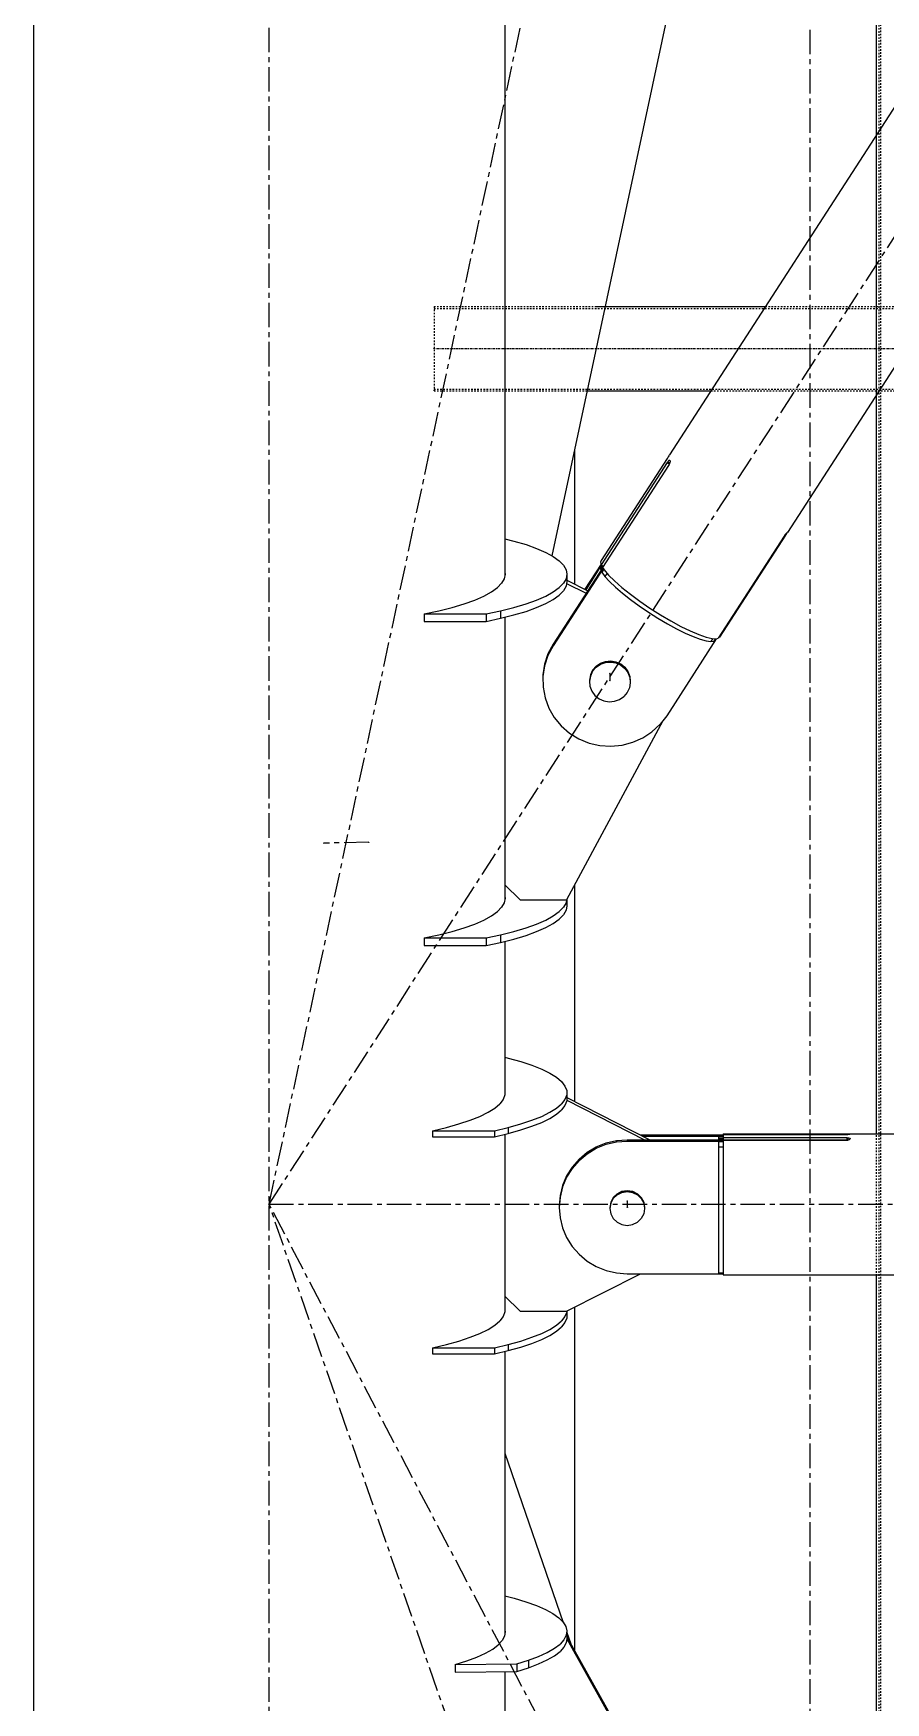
# Model space of a CAD drawing. Header units: millimetres. Extents: x 5143 to 30813, y 232 to 21408.
# Drawn here: x 22824 to 23099, y 2459 to 2999 of the extents above; entities that cross this region are included whole.
import ezdxf

# ---------------------------------------------------------------- set-up
doc = ezdxf.new("R2010")
doc.units = ezdxf.units.MM
doc.header["$LTSCALE"] = 0.25
for name, pattern in [('CENTER', [50.8, 31.75, -6.35, 6.35, -6.35]), ('XKITLINE00', [0]), ('XKITLINE02', [4, 2, -2]), ('XKITLINE03', [6, 3, -1, 1, -1])]:
    doc.linetypes.add(name, pattern=pattern)

msp = doc.modelspace()

# ---------------------------------------------------------------- linework, layer by layer
at = {"color": 3, "linetype": 'XKITLINE02'}
for p, q in [((23096.3, 3998.62), (23096.3, 2597.45)), ((23097.15, 3998.62), (23097.15, 2299.1)), ((23097.68, 3997.81), (23097.68, 2298.3)), ((23096.3, 2966.03), (23096.3, 2881.96)), ((22953.33, 2910.59), (22953.33, 2883.29)), ((22953.33, 2910.59), (23005.84, 2910.59)), ((22953.33, 2909.99), (23376.64, 2909.99)), ((23060.47, 2910.59), (23122.52, 2910.59)), ((22953.33, 2883.89), (23376.64, 2883.89)), ((22953.33, 2883.29), (22953.33, 2883.64)), ((22953.33, 2883.29), (23002.85, 2883.29)), ((23042.83, 2883.29), (23122.52, 2883.29))]:
    msp.add_line(p, q, dxfattribs=at)
at = {"color": 8, "linetype": 'XKITLINE00'}
for p, q in [((22823.8, 3985.69), (22823.8, 2357.78)), ((22976.2, 3392.71), (22976.2, 2823.49)), ((23262.42, 3223.04), (23029.49, 2862.66)), ((23300.5, 3197.89), (23067.57, 2837.5)), ((23030.59, 3013.24), (22991.47, 2829.95)), ((22998.8, 2864.28), (22998.8, 2820.82)), ((23028.71, 2861.39), (23007.39, 2828.4)), ((23028.9, 2861.69), (23028.71, 2861.39)), ((23029.09, 2861.98), (23028.9, 2861.69)), ((23029.25, 2862.25), (23029.09, 2861.98)), ((23029.39, 2862.47), (23029.25, 2862.25)), ((23029.25, 2860.78), (23029.39, 2860.88)), ((23029.48, 2862.64), (23029.39, 2862.47)), ((23029.39, 2860.88), (23029.48, 2860.9)), ((23029.49, 2862.66), (23029.48, 2862.64)), ((23029.49, 2860.89), (23029.57, 2860.82)), ((23028.71, 2860.09), (23007.39, 2827.1)), ((23029.16, 2859.22), (23007.84, 2826.23)), ((23028.9, 2860.37), (23028.71, 2860.09)), ((23028.71, 2860.09), (23029.4, 2859.67)), ((23029.09, 2860.6), (23028.9, 2860.37)), ((23028.9, 2860.37), (23029.53, 2859.99)), ((23029.25, 2860.78), (23029.09, 2860.6)), ((23029.34, 2859.52), (23029.16, 2859.22)), ((23029.48, 2859.84), (23029.34, 2859.52)), ((23029.58, 2860.15), (23029.48, 2859.84)), ((23029.57, 2860.82), (23029.63, 2860.65)), ((23029.63, 2860.43), (23029.58, 2860.15)), ((23029.63, 2860.65), (23029.63, 2860.43)), ((22976.2, 2835.51), (22979.19, 2834.75)), ((22979.19, 2834.75), (22983.08, 2833.59)), ((23066.5, 2836.28), (23045.18, 2803.29)), ((23066.95, 2836.61), (23045.63, 2803.62)), ((23066.7, 2836.58), (23066.5, 2836.28)), ((23066.9, 2836.86), (23066.7, 2836.58)), ((23066.79, 2836.71), (23066.95, 2836.61)), ((23067.1, 2837.11), (23066.9, 2836.86)), ((23067.13, 2836.89), (23066.95, 2836.61)), ((23066.99, 2836.98), (23067.13, 2836.89)), ((23067.28, 2837.31), (23067.1, 2837.11)), ((23067.29, 2837.14), (23067.13, 2836.89)), ((23067.28, 2837.31), (23067.42, 2837.44)), ((23067.43, 2837.33), (23067.29, 2837.14)), ((23067.42, 2837.44), (23067.52, 2837.51)), ((23067.52, 2837.46), (23067.43, 2837.33)), ((23067.52, 2837.51), (23067.57, 2837.5)), ((23067.57, 2837.5), (23067.52, 2837.46)), ((22983.08, 2833.59), (22986.51, 2832.35)), ((22986.51, 2832.35), (22989.45, 2831.06)), ((22989.45, 2831.06), (22991.89, 2829.71)), ((22991.89, 2829.71), (22993.81, 2828.32)), ((22976.3, 2824.01), (22976.02, 2822.56)), ((22976.2, 2824.54), (22976.3, 2824.01)), ((23007.87, 2826.18), (22991.84, 2801.38)), ((23008.04, 2825.9), (22991.84, 2800.82)), ((22993.81, 2828.32), (22995.19, 2826.91)), ((22995.19, 2826.91), (22996.02, 2825.46)), ((22996.02, 2825.46), (22996.3, 2824.01)), ((22996.3, 2824.01), (22996.02, 2822.56)), ((22996.3, 2824.01), (22996.3, 2821.58)), ((23007.34, 2827.27), (23002.1, 2819.15)), ((23006.98, 2826.15), (23002.37, 2819.01)), ((23007.01, 2826.58), (23006.97, 2826.28)), ((23006.97, 2826.28), (23007.01, 2825.93)), ((23007.38, 2827.15), (23007.01, 2826.58)), ((23007.66, 2826.94), (23007.01, 2825.93)), ((23007.13, 2826.83), (23007.01, 2826.58)), ((23007.01, 2825.93), (23007.13, 2825.54)), ((23007.36, 2827.19), (23007.13, 2826.83)), ((23007.93, 2826.77), (23007.13, 2825.54)), ((23007.13, 2825.54), (23007.35, 2825.4)), ((23007.39, 2828.4), (23007.17, 2827.88)), ((23007.17, 2827.88), (23007.39, 2827.1)), ((23007.39, 2827.1), (23008.12, 2826.66)), ((23008.21, 2825.64), (23007.58, 2824.66)), ((23007.58, 2824.66), (23008.6, 2823.27)), ((23007.84, 2826.23), (23008.34, 2825.42)), ((23007.93, 2826.77), (23008.12, 2826.66)), ((23008.34, 2825.42), (23009.76, 2823.74)), ((23009.28, 2824.32), (23008.6, 2823.27)), ((23008.6, 2823.27), (23010.08, 2821.65)), ((23009.76, 2823.74), (23011.7, 2821.83)), ((22969.45, 2816.97), (22971.89, 2818.31)), ((22971.89, 2818.31), (22973.81, 2819.7)), ((22975.19, 2821.12), (22973.81, 2819.7)), ((22976.02, 2822.56), (22975.19, 2821.12)), ((22989.45, 2816.97), (22991.89, 2818.31)), ((22991.89, 2818.31), (22993.81, 2819.7)), ((22995.19, 2821.12), (22993.81, 2819.7)), ((22995.19, 2818.68), (22993.81, 2817.26)), ((22996.02, 2822.56), (22995.19, 2821.12)), ((22996.02, 2820.13), (22995.19, 2818.68)), ((22996.19, 2821.02), (22996.02, 2820.13)), ((22996.19, 2821.02), (22996.2, 2821.02)), ((22996.3, 2821.58), (22996.2, 2821.05)), ((22996.2, 2821.05), (22996.2, 2821.02)), ((22996.2, 2821.02), (23002.48, 2817.84)), ((22996.3, 2822.08), (23003.02, 2818.68)), ((23010.08, 2821.65), (23011.98, 2819.84)), ((23011.7, 2821.83), (23014.08, 2819.74)), ((23011.98, 2819.84), (23014.25, 2817.9)), ((23014.08, 2819.74), (23016.84, 2817.53)), ((23014.25, 2817.9), (23016.84, 2815.87)), ((22954.87, 2812.19), (22959.19, 2813.27)), ((22959.19, 2813.27), (22963.08, 2814.44)), ((22963.08, 2814.44), (22966.51, 2815.67)), ((22966.51, 2815.67), (22969.45, 2816.97)), ((22974.87, 2812.19), (22979.19, 2813.27)), ((22979.19, 2813.27), (22983.08, 2814.44)), ((22983.08, 2814.44), (22986.51, 2815.67)), ((22983.08, 2812), (22986.51, 2813.23)), ((22986.51, 2815.67), (22989.45, 2816.97)), ((22986.51, 2813.23), (22989.45, 2814.53)), ((22989.45, 2814.53), (22991.89, 2815.88)), ((22991.89, 2815.88), (22993.81, 2817.26)), ((23016.84, 2817.53), (23019.9, 2815.28)), ((23016.84, 2815.87), (23019.66, 2813.81)), ((23019.66, 2813.81), (23022.64, 2811.78)), ((23019.9, 2815.28), (23023.15, 2813.05)), ((23023.15, 2813.05), (23026.51, 2810.91)), ((22950.15, 2811.19), (22954.87, 2812.19)), ((22950.15, 2811.19), (22970.15, 2811.19)), ((22950.15, 2811.19), (22950.15, 2808.75)), ((22950.15, 2808.75), (22970.15, 2808.75)), ((22970.15, 2811.19), (22974.87, 2812.19)), ((22970.15, 2811.19), (22970.15, 2808.75)), ((22970.15, 2808.75), (22974.87, 2809.75)), ((22974.87, 2812.19), (22974.87, 2809.75)), ((22974.87, 2809.75), (22979.19, 2810.84)), ((22976.2, 2810.08), (22976.2, 2723.54)), ((22979.19, 2810.84), (22983.08, 2812)), ((23022.64, 2811.78), (23025.71, 2809.83)), ((23025.71, 2809.83), (23028.77, 2808.01)), ((23026.51, 2810.91), (23029.86, 2808.93)), ((23028.77, 2808.01), (23031.76, 2806.38)), ((23029.86, 2808.93), (23033.12, 2807.16)), ((23033.12, 2807.16), (23036.17, 2805.66)), ((23044.61, 2803.11), (23028.56, 2778.27)), ((23031.76, 2806.38), (23034.58, 2804.97)), ((23034.58, 2804.97), (23037.16, 2803.83)), ((23036.17, 2805.66), (23038.93, 2804.47)), ((23037.16, 2803.83), (23039.43, 2802.98)), ((23038.93, 2804.47), (23041.32, 2803.64)), ((23039.43, 2802.98), (23041.34, 2802.45)), ((23041.32, 2803.64), (23043.25, 2803.18)), ((23041.34, 2802.45), (23042.82, 2802.25)), ((23043.41, 2803.17), (23042.82, 2802.25)), ((23042.82, 2802.25), (23043.84, 2802.39)), ((23043.25, 2803.18), (23044.67, 2803.11)), ((23044.32, 2803.13), (23043.84, 2802.39)), ((23044.67, 2803.11), (23045.18, 2803.29)), ((23045.45, 2803.73), (23045.63, 2803.62)), ((22990.18, 2798.28), (22989.07, 2794.96)), ((22990.18, 2797.72), (22989.07, 2794.4)), ((22991.84, 2801.38), (22990.18, 2798.28)), ((22991.84, 2800.82), (22990.18, 2797.72)), ((22990.18, 2798.28), (22990.18, 2797.72)), ((22991.84, 2801.38), (22991.84, 2800.82)), ((22989.07, 2794.96), (22988.54, 2791.5)), ((22989.07, 2794.4), (22988.54, 2790.94)), ((22988.54, 2791.5), (22988.54, 2790.94)), ((22988.54, 2790.94), (22988.6, 2787.45)), ((23003.89, 2791.45), (23003.6, 2789.79)), ((23003.89, 2791.27), (23003.6, 2789.62)), ((23003.89, 2791.27), (23003.6, 2789.62)), ((23003.89, 2791.09), (23003.6, 2789.44)), ((23004.61, 2792.98), (23003.89, 2791.45)), ((23004.61, 2792.8), (23003.89, 2791.27)), ((23004.61, 2792.8), (23003.89, 2791.27)), ((23004.61, 2792.62), (23003.89, 2791.09)), ((23005.71, 2794.27), (23004.61, 2792.98)), ((23005.71, 2794.09), (23004.61, 2792.8)), ((23005.71, 2794.09), (23004.61, 2792.8)), ((23005.71, 2793.91), (23004.61, 2792.62)), ((23004.61, 2792.98), (23004.61, 2792.8)), ((23004.61, 2792.8), (23004.61, 2792.62)), ((23005.71, 2794.27), (23007.12, 2795.24)), ((23005.71, 2794.09), (23007.12, 2795.06)), ((23005.71, 2794.09), (23007.12, 2795.06)), ((23005.71, 2793.91), (23007.12, 2794.88)), ((23007.12, 2795.24), (23008.73, 2795.82)), ((23007.12, 2795.06), (23008.73, 2795.64)), ((23007.12, 2795.06), (23008.73, 2795.64)), ((23007.12, 2794.88), (23008.73, 2795.46)), ((23008.73, 2795.82), (23010.45, 2795.97)), ((23008.73, 2795.64), (23010.45, 2795.8)), ((23008.73, 2795.64), (23010.45, 2795.8)), ((23008.73, 2795.46), (23010.45, 2795.62)), ((23010.45, 2795.97), (23012.15, 2795.69)), ((23010.45, 2795.8), (23012.15, 2795.51)), ((23010.45, 2795.8), (23012.15, 2795.51)), ((23010.45, 2795.62), (23012.15, 2795.33)), ((23012.15, 2795.69), (23013.71, 2794.99)), ((23012.15, 2795.51), (23013.71, 2794.81)), ((23012.15, 2795.51), (23013.71, 2794.81)), ((23012.15, 2795.33), (23013.71, 2794.63)), ((23013.71, 2794.99), (23013.71, 2794.81)), ((23013.71, 2794.99), (23015.04, 2793.92)), ((23013.71, 2794.81), (23015.04, 2793.74)), ((23013.71, 2794.81), (23013.71, 2794.63)), ((23013.71, 2794.81), (23015.04, 2793.74)), ((23013.71, 2794.63), (23015.04, 2793.56)), ((23015.04, 2793.92), (23016.03, 2792.55)), ((23015.04, 2793.74), (23016.03, 2792.37)), ((23015.04, 2793.74), (23016.03, 2792.37)), ((23015.04, 2793.56), (23016.03, 2792.19)), ((23016.03, 2792.55), (23016.63, 2790.97)), ((23016.03, 2792.37), (23016.63, 2790.79)), ((23016.03, 2792.37), (23016.63, 2790.79)), ((23016.03, 2792.19), (23016.63, 2790.61)), ((23016.63, 2790.97), (23016.79, 2789.3)), ((23016.63, 2790.79), (23016.79, 2789.12)), ((23016.63, 2790.79), (23016.79, 2789.12)), ((22988.6, 2787.45), (22989.25, 2784.02)), ((23003.6, 2789.79), (23003.6, 2789.62)), ((23003.6, 2789.62), (23003.6, 2789.44)), ((23003.6, 2789.44), (23003.76, 2787.76)), ((23003.76, 2787.76), (23004.36, 2786.19)), ((23004.36, 2786.19), (23005.35, 2784.82)), ((23015.78, 2785.76), (23014.68, 2784.47)), ((23016.5, 2787.28), (23015.78, 2785.76)), ((23016.79, 2788.94), (23016.5, 2787.28)), ((23016.63, 2790.61), (23016.79, 2788.94)), ((22989.25, 2784.02), (22990.47, 2780.73)), ((22990.47, 2780.73), (22992.23, 2777.69)), ((23005.35, 2784.82), (23006.68, 2783.75)), ((23006.68, 2783.75), (23008.24, 2783.04)), ((23008.24, 2783.04), (23009.94, 2782.76)), ((23009.94, 2782.76), (23011.66, 2782.91)), ((23011.66, 2782.91), (23013.27, 2783.5)), ((23013.27, 2783.5), (23014.68, 2784.47)), ((22992.23, 2777.69), (22994.47, 2774.96)), ((22994.47, 2774.96), (22997.15, 2772.64)), ((23027.27, 2776.6), (22996.2, 2718.67)), ((23023.8, 2773.07), (23026.4, 2775.48)), ((23028.56, 2778.27), (23026.4, 2775.48)), ((22997.15, 2772.64), (23000.18, 2770.78)), ((23000.18, 2770.78), (23003.49, 2769.43)), ((23003.49, 2769.43), (23006.98, 2768.63)), ((23014.12, 2768.74), (23017.58, 2769.65)), ((23017.58, 2769.65), (23020.84, 2771.11)), ((23020.84, 2771.11), (23023.8, 2773.07)), ((23006.98, 2768.63), (23010.55, 2768.4)), ((23010.55, 2768.4), (23014.12, 2768.74)), ((22976.2, 2723.54), (22976.2, 2718.7)), ((22976.2, 2723.54), (22981.2, 2718.67)), ((22998.8, 2723.51), (22998.8, 2653.52)), ((22975.19, 2716.33), (22973.81, 2714.91)), ((22976.02, 2717.77), (22975.19, 2716.33)), ((22976.3, 2719.22), (22976.02, 2717.77)), ((22976.2, 2719.75), (22976.3, 2719.22)), ((22981.2, 2718.67), (22996.2, 2718.67)), ((22995.19, 2716.33), (22993.81, 2714.91)), ((22996.02, 2717.77), (22995.19, 2716.33)), ((22996.02, 2715.33), (22995.19, 2713.89)), ((22996.19, 2718.67), (22996.02, 2717.77)), ((22996.3, 2716.79), (22996.02, 2715.33)), ((22996.3, 2718.85), (22996.3, 2716.79)), ((22963.08, 2709.65), (22966.51, 2710.88)), ((22966.51, 2710.88), (22969.45, 2712.18)), ((22969.45, 2712.18), (22971.89, 2713.52)), ((22971.89, 2713.52), (22973.81, 2714.91)), ((22983.08, 2709.65), (22986.51, 2710.88)), ((22986.51, 2710.88), (22989.45, 2712.18)), ((22986.51, 2708.44), (22989.45, 2709.74)), ((22989.45, 2712.18), (22991.89, 2713.52)), ((22989.45, 2709.74), (22991.89, 2711.09)), ((22991.89, 2713.52), (22993.81, 2714.91)), ((22991.89, 2711.09), (22993.81, 2712.47)), ((22995.19, 2713.89), (22993.81, 2712.47)), ((22950.15, 2706.39), (22954.87, 2707.4)), ((22950.15, 2706.39), (22970.15, 2706.39)), ((22950.15, 2706.39), (22950.15, 2703.96)), ((22954.87, 2707.4), (22959.19, 2708.48)), ((22959.19, 2708.48), (22963.08, 2709.65)), ((22970.15, 2706.39), (22974.87, 2707.4)), ((22970.15, 2706.39), (22970.15, 2703.96)), ((22970.15, 2703.96), (22974.87, 2704.96)), ((22974.87, 2707.4), (22979.19, 2708.48)), ((22974.87, 2707.4), (22974.87, 2704.96)), ((22974.87, 2704.96), (22979.19, 2706.04)), ((22976.2, 2705.29), (22976.2, 2655.54)), ((22979.19, 2708.48), (22983.08, 2709.65)), ((22979.19, 2706.04), (22983.08, 2707.21)), ((22983.08, 2707.21), (22986.51, 2708.44)), ((22950.15, 2703.96), (22970.15, 2703.96)), ((22976.2, 2667.84), (22977.35, 2667.57)), ((22977.35, 2667.57), (22981.4, 2666.45)), ((22981.4, 2666.45), (22985.01, 2665.25)), ((22985.01, 2665.25), (22988.16, 2663.99)), ((22988.16, 2663.99), (22990.82, 2662.68)), ((22990.82, 2662.68), (22992.96, 2661.32)), ((22992.96, 2661.32), (22994.59, 2659.92)), ((22976.2, 2657.15), (22976.23, 2657.06)), ((22976.23, 2657.06), (22976.23, 2655.62)), ((22994.59, 2659.92), (22995.68, 2658.5)), ((22995.68, 2658.5), (22996.23, 2657.06)), ((22996.23, 2657.06), (22996.23, 2655.62)), ((22970.81, 2650.01), (22972.96, 2651.37)), ((22972.96, 2651.37), (22974.59, 2652.76)), ((22975.68, 2654.18), (22974.59, 2652.76)), ((22976.23, 2655.62), (22975.68, 2654.18)), ((22990.81, 2650.01), (22992.96, 2651.37)), ((22992.96, 2651.37), (22994.59, 2652.76)), ((22992.96, 2649.42), (22994.59, 2650.81)), ((22995.68, 2654.18), (22994.59, 2652.76)), ((22995.68, 2652.23), (22994.59, 2650.81)), ((22996.23, 2655.62), (22995.68, 2654.18)), ((22996.23, 2653.67), (22995.68, 2652.23)), ((22996.23, 2655.62), (22996.23, 2653.67)), ((22996.23, 2654.82), (23023.16, 2641.16)), ((22996.23, 2653.93), (23021.4, 2641.16)), ((22952.88, 2644.07), (22957.34, 2645.11)), ((22957.34, 2645.11), (22961.4, 2646.24)), ((22961.4, 2646.24), (22965.01, 2647.43)), ((22965.01, 2647.43), (22968.16, 2648.69)), ((22968.16, 2648.69), (22970.81, 2650.01)), ((22972.88, 2644.07), (22977.34, 2645.11)), ((22977.34, 2645.11), (22981.4, 2646.24)), ((22977.34, 2645.11), (22977.34, 2643.16)), ((22981.4, 2646.24), (22985.01, 2647.43)), ((22981.4, 2644.29), (22985.01, 2645.48)), ((22985.01, 2647.43), (22988.16, 2648.69)), ((22985.01, 2645.48), (22988.16, 2646.74)), ((22988.16, 2648.69), (22990.81, 2650.01)), ((22988.16, 2646.74), (22990.81, 2648.06)), ((22990.81, 2648.06), (22992.96, 2649.42)), ((22952.88, 2644.07), (22972.88, 2644.07)), ((22952.88, 2644.07), (22952.88, 2642.12)), ((22952.88, 2642.12), (22972.88, 2642.12)), ((22972.88, 2644.07), (22972.88, 2642.12)), ((22972.88, 2642.12), (22977.34, 2643.16)), ((22976.2, 2642.9), (22976.2, 2590.58)), ((22977.34, 2643.16), (22981.4, 2644.29)), ((23005.81, 2638.82), (23009, 2640.11)), ((23005.81, 2638.38), (23009, 2639.67)), ((23009, 2640.11), (23012.35, 2640.9)), ((23009, 2639.67), (23012.35, 2640.45)), ((23012.35, 2640.9), (23015.8, 2641.16)), ((23012.35, 2640.9), (23012.35, 2640.45)), ((23012.35, 2640.45), (23015.8, 2640.72)), ((23015.8, 2641.16), (23015.8, 2640.72)), ((23015.8, 2641.16), (23086.8, 2641.16)), ((23015.8, 2640.72), (23046.8, 2640.71)), ((23020.08, 2642.72), (23046.8, 2642.72)), ((23020.96, 2642.28), (23045.3, 2642.28)), ((23045.3, 2640.57), (23045.29, 2638.81)), ((23045.3, 2642.47), (23046.8, 2642.47)), ((23045.3, 2642.47), (23045.3, 2642.3)), ((23045.3, 2642.3), (23046.8, 2642.3)), ((23045.3, 2642.3), (23045.3, 2642.06)), ((23045.3, 2642.06), (23045.3, 2641.4)), ((23045.3, 2641.76), (23046.8, 2641.76)), ((23045.3, 2641.4), (23046.8, 2641.4)), ((23045.3, 2641.4), (23045.3, 2641.16)), ((23045.3, 2640.57), (23046.8, 2640.57)), ((23046.8, 2643.07), (23046.8, 2642.88)), ((23046.8, 2643.07), (23086.8, 2643.07)), ((23046.8, 2642.88), (23086.8, 2642.88)), ((23046.8, 2642.88), (23046.8, 2642.55)), ((23046.8, 2642.55), (23046.8, 2641.81)), ((23046.8, 2641.81), (23046.8, 2641.16)), ((23046.8, 2641.81), (23086.8, 2641.81)), ((23046.8, 2641.4), (23046.8, 2641.16)), ((23046.8, 2641.02), (23086.8, 2641.02)), ((23046.8, 2641.02), (23046.79, 2639.46)), ((23086.8, 2643.07), (23086.8, 2642.88)), ((23086.8, 2643.07), (23087.11, 2643.07)), ((23086.8, 2642.88), (23087.11, 2642.88)), ((23086.8, 2641.81), (23086.8, 2641.16)), ((23086.8, 2641.81), (23087.11, 2641.79)), ((23086.8, 2641.16), (23086.8, 2641.02)), ((23086.8, 2641.02), (23087.11, 2641.04)), ((23087.11, 2643.07), (23087.39, 2643.08)), ((23087.11, 2643.07), (23087.11, 2642.88)), ((23087.11, 2642.88), (23087.39, 2642.9)), ((23087.11, 2641.79), (23087.11, 2641.04)), ((23087.11, 2641.79), (23087.39, 2641.75)), ((23087.11, 2641.04), (23087.39, 2641.1)), ((23087.39, 2643.08), (23087.63, 2643.08)), ((23087.39, 2642.9), (23087.63, 2642.93)), ((23087.39, 2641.75), (23087.63, 2641.69)), ((23087.39, 2641.1), (23087.63, 2641.2)), ((23087.63, 2643.08), (23087.8, 2643.09)), ((23087.63, 2642.93), (23087.8, 2642.97)), ((23087.63, 2641.69), (23087.8, 2641.61)), ((23087.63, 2641.2), (23087.8, 2641.32)), ((23087.8, 2643.09), (23242.19, 2643.09)), ((23087.8, 2643.09), (23087.88, 2643.05)), ((23087.8, 2642.97), (23087.88, 2643.01)), ((23087.8, 2641.61), (23087.88, 2641.52)), ((23087.88, 2641.42), (23087.8, 2641.32)), ((23087.88, 2643.05), (23087.88, 2643.01)), ((23087.88, 2641.52), (23087.88, 2641.42)), ((23000.24, 2634.88), (22998, 2632.32)), ((23000.24, 2634.43), (22998, 2631.88)), ((23000.24, 2634.88), (23002.86, 2637.07)), ((23000.24, 2634.43), (23002.86, 2636.62)), ((23002.86, 2637.07), (23005.81, 2638.82)), ((23002.86, 2636.62), (23005.81, 2638.38)), ((23045.29, 2638.81), (23046.79, 2638.81)), ((23045.29, 2638.81), (23045.29, 2636.58)), ((23045.29, 2636.58), (23045.29, 2633.93)), ((23046.79, 2639.46), (23046.79, 2637.01)), ((23046.79, 2637.01), (23046.79, 2634.06)), ((22996.19, 2629.45), (22994.87, 2626.34)), ((22996.19, 2629.01), (22994.87, 2625.9)), ((22998, 2632.32), (22996.19, 2629.45)), ((22998, 2631.88), (22996.19, 2629.01)), ((23045.29, 2633.93), (23045.29, 2630.93)), ((23045.29, 2630.93), (23045.29, 2627.65)), ((23046.79, 2634.06), (23046.79, 2630.69)), ((23046.79, 2630.69), (23046.79, 2627)), ((22994.87, 2626.34), (22994.07, 2623.07)), ((22994.87, 2625.9), (22994.07, 2622.62)), ((23011.26, 2622.48), (23012.5, 2623.69)), ((23011.26, 2622.3), (23012.5, 2623.51)), ((23011.26, 2622.3), (23012.5, 2623.51)), ((23012.5, 2623.69), (23014.06, 2624.46)), ((23012.5, 2623.51), (23014.06, 2624.28)), ((23012.5, 2623.51), (23014.06, 2624.28)), ((23012.5, 2623.33), (23014.06, 2624.1)), ((23014.06, 2624.46), (23015.8, 2624.73)), ((23014.06, 2624.28), (23015.8, 2624.55)), ((23014.06, 2624.28), (23015.8, 2624.55)), ((23014.06, 2624.1), (23015.8, 2624.37)), ((23015.8, 2624.73), (23015.8, 2624.55)), ((23015.8, 2624.73), (23017.53, 2624.46)), ((23015.8, 2624.55), (23017.53, 2624.28)), ((23015.8, 2624.55), (23017.53, 2624.28)), ((23015.8, 2624.55), (23015.8, 2624.37)), ((23015.8, 2624.37), (23017.53, 2624.1)), ((23017.53, 2624.46), (23019.09, 2623.69)), ((23017.53, 2624.28), (23019.09, 2623.51)), ((23017.53, 2624.28), (23019.09, 2623.51)), ((23017.53, 2624.1), (23019.09, 2623.33)), ((23019.09, 2623.69), (23020.33, 2622.48)), ((23019.09, 2623.51), (23020.33, 2622.3)), ((23019.09, 2623.51), (23020.33, 2622.3)), ((23045.29, 2627.65), (23045.29, 2624.19)), ((23045.29, 2624.19), (23045.29, 2620.62)), ((23046.79, 2627), (23046.79, 2623.1)), ((22994.07, 2623.07), (22993.8, 2619.72)), ((22994.07, 2622.62), (22993.8, 2619.27)), ((22993.8, 2619.72), (22993.8, 2619.27)), ((22993.8, 2619.27), (22994.07, 2615.91)), ((23010.47, 2620.96), (23010.2, 2619.27)), ((23010.47, 2620.78), (23010.2, 2619.09)), ((23010.47, 2620.78), (23010.2, 2619.09)), ((23010.47, 2620.6), (23010.2, 2618.91)), ((23010.2, 2619.27), (23010.2, 2619.09)), ((23010.2, 2619.09), (23010.2, 2618.91)), ((23010.2, 2618.91), (23010.47, 2617.23)), ((23011.26, 2622.48), (23010.47, 2620.96)), ((23011.26, 2622.3), (23010.47, 2620.78)), ((23011.26, 2622.3), (23010.47, 2620.78)), ((23011.26, 2622.12), (23010.47, 2620.6)), ((23011.26, 2622.12), (23012.5, 2623.33)), ((23019.09, 2623.33), (23020.33, 2622.12)), ((23020.33, 2622.48), (23021.12, 2620.96)), ((23020.33, 2622.3), (23021.12, 2620.78)), ((23020.33, 2622.3), (23021.12, 2620.78)), ((23020.33, 2622.12), (23021.12, 2620.6)), ((23021.12, 2620.96), (23021.4, 2619.27)), ((23021.12, 2620.78), (23021.4, 2619.09)), ((23021.12, 2620.78), (23021.4, 2619.09)), ((23021.12, 2620.6), (23021.4, 2618.91)), ((23021.4, 2618.91), (23021.12, 2617.23)), ((23021.4, 2619.27), (23021.4, 2619.09)), ((23021.4, 2619.09), (23021.4, 2618.91)), ((23045.29, 2620.62), (23045.29, 2617.05)), ((23046.79, 2623.1), (23046.79, 2619.12)), ((23046.79, 2619.12), (23046.79, 2615.18)), ((22994.07, 2615.91), (22994.87, 2612.64)), ((22994.87, 2612.64), (22996.19, 2609.53)), ((23010.47, 2617.23), (23011.26, 2615.7)), ((23011.26, 2615.7), (23012.5, 2614.5)), ((23012.5, 2614.5), (23014.06, 2613.72)), ((23014.06, 2613.72), (23015.8, 2613.45)), ((23015.8, 2613.45), (23017.53, 2613.72)), ((23017.53, 2613.72), (23019.09, 2614.5)), ((23019.09, 2614.5), (23020.33, 2615.7)), ((23021.12, 2617.23), (23020.33, 2615.7)), ((23045.29, 2617.05), (23045.29, 2613.56)), ((23045.29, 2613.56), (23045.29, 2610.24)), ((23046.79, 2615.18), (23046.79, 2611.38)), ((22996.19, 2609.53), (22998, 2606.66)), ((23045.29, 2610.24), (23045.29, 2607.18)), ((23045.29, 2607.18), (23045.29, 2604.45)), ((23046.79, 2611.38), (23046.79, 2607.86)), ((23046.79, 2607.86), (23046.79, 2604.72)), ((22998, 2606.66), (23000.24, 2604.11)), ((23000.24, 2604.11), (23002.86, 2601.92)), ((23002.86, 2601.92), (23005.81, 2600.16)), ((23045.29, 2604.45), (23045.29, 2602.13)), ((23045.29, 2602.13), (23045.29, 2600.28)), ((23046.79, 2604.72), (23046.79, 2602.05)), ((23046.79, 2602.05), (23046.79, 2599.93)), ((22996.2, 2585.71), (23020.08, 2597.82)), ((23005.81, 2600.16), (23009, 2598.87)), ((23009, 2598.87), (23012.35, 2598.09)), ((23012.35, 2598.09), (23015.8, 2597.82)), ((23015.8, 2597.82), (23046.8, 2597.82)), ((23045.29, 2600.28), (23045.29, 2598.94)), ((23045.29, 2598.94), (23045.29, 2598.15)), ((23045.29, 2598.15), (23046.79, 2598.15)), ((23045.29, 2598.15), (23045.3, 2597.93)), ((23045.3, 2597.93), (23046.8, 2597.93)), ((23046.79, 2599.93), (23046.79, 2598.43)), ((23046.79, 2598.43), (23046.79, 2597.6)), ((23046.79, 2597.6), (23046.8, 2597.48)), ((23046.8, 2597.48), (23086.8, 2597.48)), ((23086.8, 2597.48), (23087.11, 2597.47)), ((23087.11, 2597.47), (23087.39, 2597.47)), ((23087.39, 2597.47), (23087.63, 2597.46)), ((23087.63, 2597.46), (23087.8, 2597.45)), ((23087.8, 2597.45), (23242.19, 2597.45)), ((22976.2, 2590.58), (22976.2, 2585.35)), ((22976.2, 2590.58), (22981.2, 2585.71)), ((22976.2, 2586.96), (22976.23, 2586.88)), ((22976.23, 2586.88), (22976.23, 2585.44)), ((22981.2, 2585.71), (22996.2, 2585.71)), ((22996.23, 2585.73), (22996.23, 2585.43)), ((22998.8, 2587.03), (22998.8, 2475.89)), ((22970.81, 2579.82), (22972.96, 2581.18)), ((22972.96, 2581.18), (22974.59, 2582.58)), ((22975.68, 2584), (22974.59, 2582.58)), ((22976.23, 2585.44), (22975.68, 2584)), ((22990.81, 2579.82), (22992.96, 2581.18)), ((22992.96, 2581.18), (22994.59, 2582.58)), ((22992.96, 2579.23), (22994.59, 2580.63)), ((22995.68, 2584), (22994.59, 2582.58)), ((22995.68, 2582.05), (22994.59, 2580.63)), ((22996.23, 2585.43), (22995.68, 2584)), ((22996.23, 2583.49), (22995.68, 2582.05)), ((22996.23, 2585.43), (22996.23, 2583.49)), ((22952.88, 2573.89), (22957.34, 2574.93)), ((22957.34, 2574.93), (22961.4, 2576.05)), ((22961.4, 2576.05), (22965.01, 2577.25)), ((22965.01, 2577.25), (22968.16, 2578.51)), ((22968.16, 2578.51), (22970.81, 2579.82)), ((22972.88, 2573.89), (22977.34, 2574.93)), ((22977.34, 2574.93), (22981.4, 2576.05)), ((22977.34, 2574.93), (22977.34, 2572.98)), ((22981.4, 2576.05), (22985.01, 2577.25)), ((22981.4, 2574.1), (22985.01, 2575.3)), ((22985.01, 2577.25), (22988.16, 2578.51)), ((22985.01, 2575.3), (22988.16, 2576.56)), ((22988.16, 2578.51), (22990.81, 2579.82)), ((22988.16, 2576.56), (22990.81, 2577.87)), ((22990.81, 2577.87), (22992.96, 2579.23)), ((22952.88, 2573.89), (22952.88, 2571.94)), ((22952.88, 2573.89), (22972.88, 2573.89)), ((22952.88, 2571.94), (22972.88, 2571.94)), ((22972.88, 2573.89), (22972.88, 2571.94)), ((22972.88, 2571.94), (22977.34, 2572.98)), ((22976.2, 2572.71), (22976.2, 2481.23)), ((22977.34, 2572.98), (22981.4, 2574.1)), ((22976.2, 2539.79), (22995.14, 2485.07)), ((22976.2, 2493.64), (22979.2, 2492.88)), ((22979.2, 2492.88), (22983.03, 2491.73)), ((22983.03, 2491.73), (22986.42, 2490.52)), ((22986.42, 2490.52), (22989.34, 2489.24)), ((22989.34, 2489.24), (22991.77, 2487.92)), ((22991.77, 2487.92), (22993.69, 2486.56)), ((22993.69, 2486.56), (22995.09, 2485.16)), ((22995.09, 2485.16), (22995.96, 2483.74)), ((22995.96, 2483.74), (22996.29, 2482.31)), ((22972.3, 2476.45), (22974.09, 2477.83)), ((22975.37, 2479.23), (22974.09, 2477.83)), ((22976.11, 2480.65), (22975.37, 2479.23)), ((22976.32, 2482.08), (22976.11, 2480.65)), ((22976.2, 2482.6), (22976.32, 2482.08)), ((22992.27, 2476.69), (22994.07, 2478.06)), ((22995.34, 2479.46), (22994.07, 2478.06)), ((22996.08, 2480.88), (22995.34, 2479.46)), ((22996.08, 2478.45), (22995.34, 2477.03)), ((22996.29, 2482.31), (22996.08, 2480.88)), ((22996.29, 2479.88), (22996.08, 2478.45)), ((22996.27, 2479.76), (23029.92, 2419.47)), ((22996.29, 2482.31), (22996.29, 2479.88)), ((22996.29, 2481.76), (22997.55, 2478.12)), ((22996.29, 2480.38), (23029.66, 2420.59)), ((22960.18, 2471.44), (22963.9, 2472.6)), ((22963.9, 2472.6), (22967.18, 2473.83)), ((22967.18, 2473.83), (22969.99, 2475.12)), ((22969.99, 2475.12), (22972.3, 2476.45)), ((22980.15, 2471.67), (22983.88, 2472.84)), ((22983.88, 2472.84), (22987.16, 2474.07)), ((22983.88, 2472.84), (22983.88, 2470.4)), ((22987.16, 2474.07), (22989.96, 2475.35)), ((22987.16, 2471.63), (22989.96, 2472.92)), ((22989.96, 2475.35), (22992.27, 2476.69)), ((22989.96, 2472.92), (22992.27, 2474.25)), ((22992.27, 2474.25), (22994.07, 2475.62)), ((22995.34, 2477.03), (22994.07, 2475.62)), ((22960.18, 2471.44), (22980.15, 2471.67)), ((22960.18, 2471.44), (22960.18, 2469)), ((22960.18, 2469), (22980.15, 2469.23)), ((22976.2, 2469.19), (22976.2, 2376.43)), ((22980.15, 2471.67), (22980.15, 2469.23)), ((22980.15, 2469.23), (22983.88, 2470.4)), ((22983.88, 2470.4), (22987.16, 2471.63))]:
    msp.add_line(p, q, dxfattribs=at)
at = {"color": 8, "linetype": 'CENTER'}
for p, q in [((22900, 2357.78), (22900, 3985.69)), ((22900, 2620.27), (23075, 3440.27)), ((22900, 2620.27), (23430, 3440.27)), ((23075, 1442.74), (23075, 3096.7)), ((23010.2, 2792), (23010.2, 2789.55)), ((22932.2, 2737.32), (22917.68, 2737.04)), ((22899.99, 2620.27), (23429.99, 2620.27)), ((23075, 2114.92), (22900, 2620.27)), ((23430, 1609.57), (22900, 2620.27)), ((23015.8, 2621.28), (23015.8, 2619.27))]:
    msp.add_line(p, q, dxfattribs=at)
at = {"color": 7, "linetype": 'XKITLINE00'}
for p, q in [((23096.3, 3417.45), (23096.3, 2966.03)), ((23005.84, 2910.59), (23060.47, 2910.59)), ((23002.85, 2883.29), (23042.83, 2883.29)), ((23096.3, 2881.96), (23096.3, 2643.09)), ((23096.3, 2597.45), (23096.3, 2298.19))]:
    msp.add_line(p, q, dxfattribs=at)
at = {"color": 1, "linetype": 'XKITLINE03'}
msp.add_line((23376.64, 2896.94), (22953.33, 2896.94), dxfattribs=at)
at = {"color": 1, "linetype": 'XKITLINE00'}
msp.add_circle((22953.33, 2896.94), 0.05, dxfattribs=at)
at = {"color": 8, "linetype": 'XKITLINE00'}
for centre in [(23010.2, 2792), (23010.2, 2789.55), (22917.68, 2737.04), (22932.2, 2737.32), (22899.99, 2620.27), (22900, 2620.27), (22900, 2620.27), (22900, 2620.27), (22900, 2620.27), (23015.8, 2621.28), (23015.8, 2619.27)]:
    msp.add_circle(centre, 0.05, dxfattribs=at)

doc.saveas('drawing.dxf')
